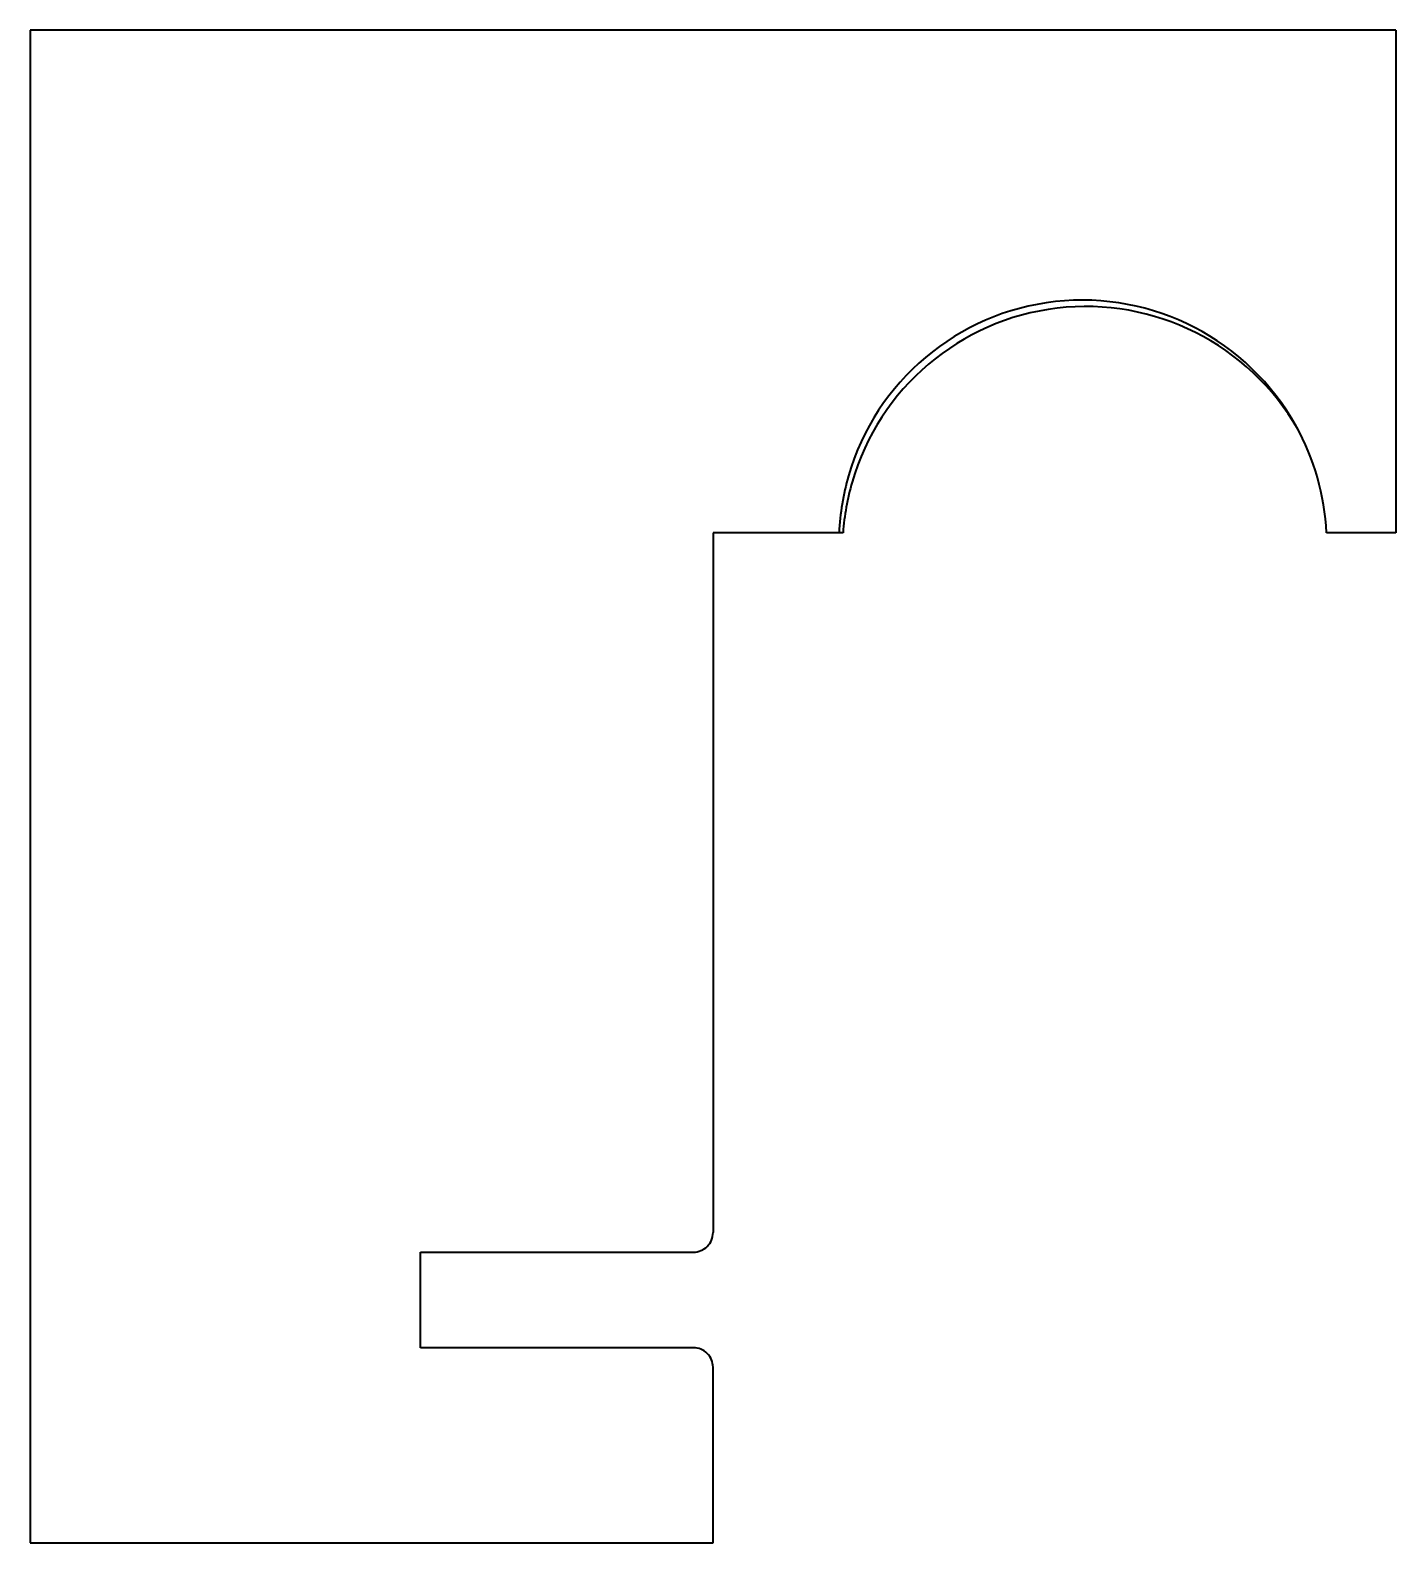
# Model space of a CAD drawing. Extents: x 120.4 to 190.4, y 64.2 to 141.8.
import ezdxf

# ---------------------------------------------------------------- set-up
doc = ezdxf.new("R2010")
doc.units = 0

msp = doc.modelspace()

# ---------------------------------------------------------------- linework, layer by layer
at = {"color": 7, "lineweight": 35}
for p, q in [((120.419647, 141.768616), (120.419647, 64.222656)), ((190.419647, 141.768616), (120.419647, 141.768616)), ((190.419647, 141.768616), (190.419647, 116.008423)), ((161.885544, 116.008423), (155.419647, 116.008423)), ((155.419647, 116.008423), (155.419647, 80.12265)), ((162.085556, 116.008423), (161.885544, 116.008423)), ((190.419647, 116.008423), (186.872803, 116.008423)), ((140.419647, 79.12265), (154.419647, 79.12265)), ((140.419647, 74.222656), (140.419647, 79.12265)), ((154.419647, 74.222656), (140.419647, 74.222656)), ((155.419647, 64.222656), (155.419647, 73.222656)), ((120.419647, 64.222656), (155.419647, 64.222656))]:
    msp.add_line(p, q, dxfattribs=at)
for centre, radius, start, end in [((174.325699, 115.373901), 12.563157, 2.895093, 29.058763), ((174.401398, 115.435822), 12.528933, 163.848069, 177.380477), ((174.580902, 115.110504), 12.527548, 163.84755, 175.889761), ((154.419647, 80.12265), 1, 269.999997, 0), ((154.419647, 73.222656), 1, 0, 90.000003)]:
    msp.add_arc(centre, radius, start, end, dxfattribs=at)
for centre, major_axis, start_param, end_param in [((174.380585, 115.405212), (6.086243, -10.957855), 1.570913709, 3.92206089), ((174.561447, 115.07962), (6.086121, -10.957916), 1.585754061, 3.922070575)]:
    msp.add_ellipse(centre, major_axis=major_axis, ratio=0.997237, start_param=start_param, end_param=end_param, dxfattribs=at)

doc.saveas('drawing.dxf')
